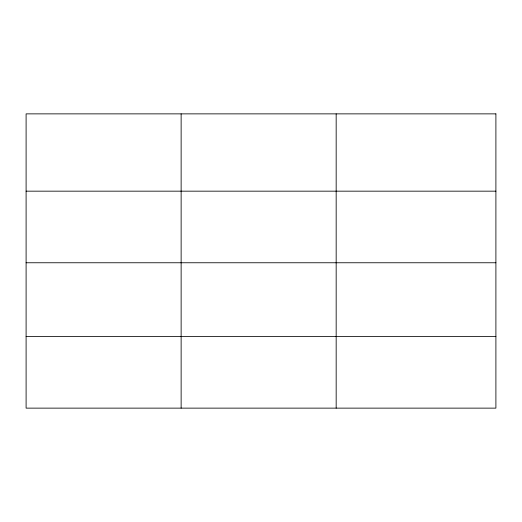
<?xml version="1.0" encoding="UTF-8"?>
<svg xmlns="http://www.w3.org/2000/svg" width="522" height="522" viewBox="0 0 522 522"><rect width="100%" height="100%" fill="white"/><g stroke="black" fill="none" stroke-linecap="round" stroke-linejoin="round"><path stroke-width="0.78" d="M26.1 191.163L495.9 191.163M26.1 262.762L495.9 262.762M26.1 336.533L495.9 336.533M336.168 113.868L336.168 408.132M181.134 113.868L181.134 408.132M495.9 113.868L26.1 113.868L26.1 408.132L495.9 408.132L495.9 113.868"/></g></svg>
